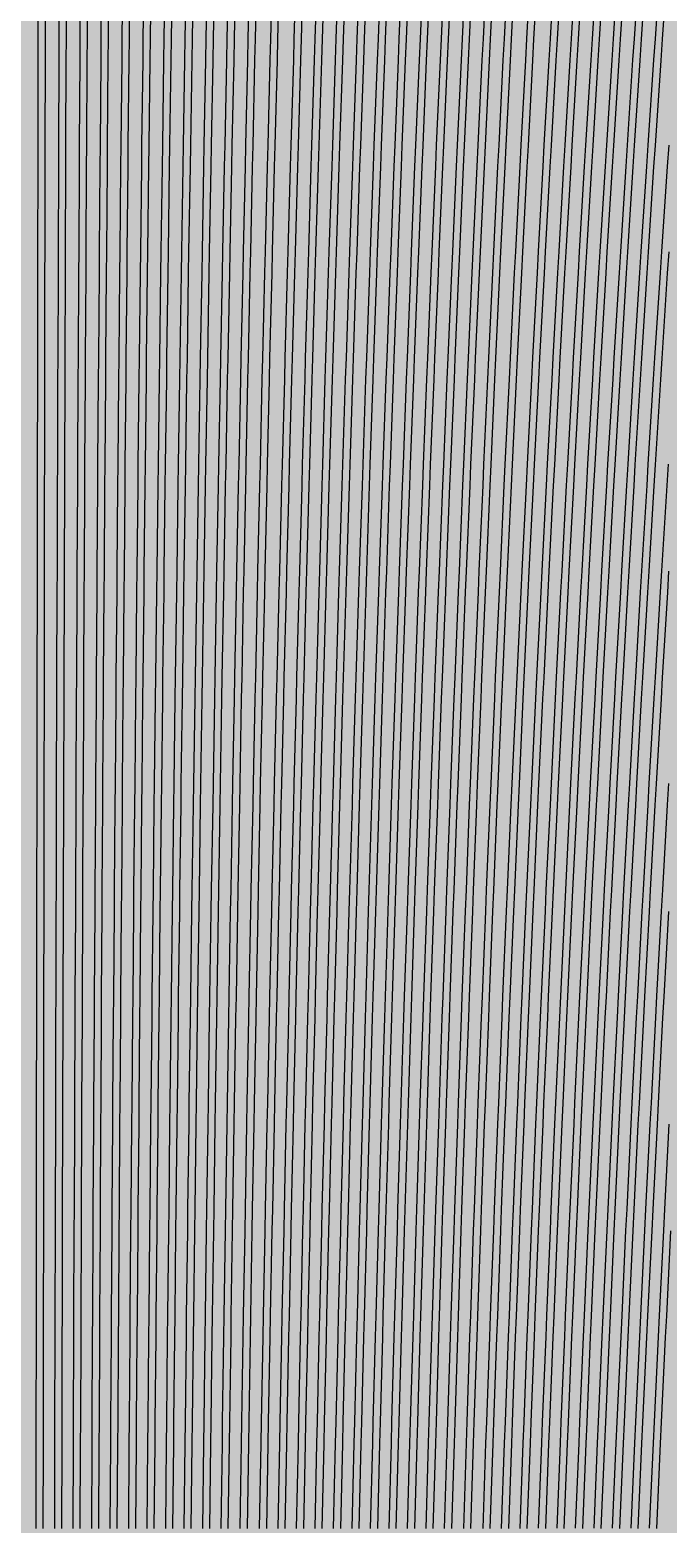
# Model space of a CAD drawing. Header units: metres. Extents: x -7240 to 10960, y -29667 to 1823.
# Drawn here: x 1860.4 to 2047.7, y -16984.4 to -16545.6 of the extents above; entities that cross this region are included whole.
import ezdxf

# ---------------------------------------------------------------- set-up
doc = ezdxf.new("R2010")
doc.units = ezdxf.units.M
doc.layers.add('Metal1', color=4, linetype='CONTINUOUS')
doc.layers.add('Polyimide', color=7, linetype='CONTINUOUS')

msp = doc.modelspace()

# ---------------------------------------------------------------- hatches: boundary and pattern name
at = {"layer": 'Polyimide'}
msp.add_hatch(color=7, dxfattribs=at).paths.add_polyline_path([(4088.45, -11806.89), (4098.72, -11851.21), (4115.58, -11893.47), (4138.63, -11932.7), (4167.35, -11967.99), (4201.08, -11998.53), (4239.03, -12023.62), (4280.35, -12042.68), (4349.18, -12073.73), (4413.2, -12113.76), (4471.26, -12162.04), (4522.3, -12217.69), (4565.39, -12279.7), (4599.74, -12346.94), (4624.73, -12418.19), (4639.91, -12492.16), (4645, -12567.5), (4639.91, -12642.84), (4624.73, -12716.8), (4599.74, -12788.06), (4565.39, -12855.3), (4522.3, -12917.31), (4471.26, -12972.96), (4413.2, -13021.24), (4349.18, -13061.27), (4280.35, -13092.32), (4239.03, -13111.38), (4201.08, -13136.47), (4167.35, -13167.01), (4138.63, -13202.3), (4115.58, -13241.52), (4098.72, -13283.78), (4088.45, -13328.11), (4085, -13373.48), (4085, -13567.5), (4099.45, -13861.55), (4142.64, -14152.77), (4214.18, -14438.35), (4313.36, -14715.55), (4439.24, -14981.69), (4590.59, -15234.21), (4765.97, -15470.68), (4963.68, -15688.82), (5181.82, -15886.53), (5418.29, -16061.91), (5670.81, -16213.26), (5936.95, -16339.14), (6214.15, -16438.32), (6499.73, -16509.85), (6790.95, -16553.05), (7085, -16567.5), (9960.38, -16567.5), (10038.79, -16571.35), (10116.45, -16582.87), (10192.6, -16601.95), (10266.52, -16628.4), (10337.49, -16661.96), (10404.83, -16702.32), (10467.89, -16749.09), (10526.06, -16801.81), (10578.78, -16859.98), (10625.55, -16923.04), (10665.91, -16990.38), (10699.48, -17061.35), (10725.93, -17135.27), (10745, -17211.43), (10756.52, -17289.08), (10760.38, -17367.5), (10760.38, -21957.3), (10721.61, -22012.91), (10685.97, -22070.59), (10653.58, -22130.14), (10624.53, -22191.39), (10598.92, -22254.16), (10576.82, -22318.25), (10558.3, -22383.46), (10543.41, -22449.6), (10532.21, -22516.46), (10524.72, -22583.84), (10520.97, -22651.53), (10520.97, -22719.32), (10524.72, -22787.01), (10532.21, -22854.38), (10543.41, -22921.24), (10558.3, -22987.38), (10576.82, -23052.6), (10598.92, -23116.68), (10624.53, -23179.45), (10653.58, -23240.71), (10685.97, -23300.26), (10721.61, -23357.93), (10760.38, -23413.54), (10760.38, -28667.5), (10756.52, -28745.91), (10745, -28823.57), (10725.93, -28899.73), (10699.48, -28973.65), (10665.91, -29044.62), (10625.55, -29111.96), (10578.78, -29175.01), (10526.06, -29233.19), (10467.89, -29285.91), (10404.83, -29332.68), (10337.49, -29373.04), (10266.52, -29406.6), (10192.6, -29433.05), (10116.45, -29452.13), (10038.79, -29463.65), (9960.38, -29467.5), (-6239.63, -29467.5), (-6318.04, -29463.65), (-6395.7, -29452.13), (-6471.85, -29433.05), (-6545.77, -29406.6), (-6616.74, -29373.04), (-6684.08, -29332.68), (-6747.14, -29285.91), (-6805.31, -29233.19), (-6858.03, -29175.01), (-6904.8, -29111.96), (-6945.16, -29044.62), (-6978.73, -28973.65), (-7005.18, -28899.73), (-7024.25, -28823.57), (-7035.77, -28745.91), (-7039.63, -28667.5), (-7039.63, -23426.32), (-6999.36, -23370.07), (-6962.33, -23311.63), (-6928.66, -23251.2), (-6898.45, -23188.96), (-6871.81, -23125.12), (-6848.81, -23059.88), (-6829.53, -22993.44), (-6814.04, -22926.02), (-6802.37, -22857.83), (-6794.57, -22789.09), (-6790.67, -22720.02), (-6790.67, -22650.84), (-6794.57, -22581.77), (-6802.37, -22513.03), (-6814.04, -22444.84), (-6829.53, -22377.42), (-6848.81, -22310.98), (-6871.81, -22245.74), (-6898.45, -22181.89), (-6928.66, -22119.66), (-6962.33, -22059.22), (-6999.36, -22000.79), (-7039.63, -21944.54), (-7039.63, -17367.5), (-7035.77, -17289.08), (-7024.25, -17211.43), (-7005.18, -17135.27), (-6978.73, -17061.35), (-6945.16, -16990.38), (-6904.8, -16923.04), (-6858.03, -16859.98), (-6805.31, -16801.81), (-6747.14, -16749.09), (-6684.08, -16702.32), (-6616.74, -16661.96), (-6545.77, -16628.4), (-6471.85, -16601.95), (-6395.7, -16582.87), (-6318.04, -16571.35), (-6239.63, -16567.5), (-3334, -16567.5), (-3039.95, -16553.05), (-2748.73, -16509.85), (-2463.15, -16438.32), (-2185.95, -16339.14), (-1919.81, -16213.26), (-1667.29, -16061.91), (-1430.82, -15886.53), (-1212.68, -15688.82), (-1014.97, -15470.68), (-839.59, -15234.21), (-688.24, -14981.69), (-562.36, -14715.55), (-463.18, -14438.35), (-391.64, -14152.77), (-348.45, -13861.55), (-334, -13567.5), (-334, -13373.48), (-337.45, -13328.11), (-347.72, -13283.78), (-364.58, -13241.52), (-387.63, -13202.3), (-416.35, -13167.01), (-450.08, -13136.47), (-488.03, -13111.38), (-529.35, -13092.32), (-529.35, -13092.32), (-598.18, -13061.27), (-662.2, -13021.24), (-720.26, -12972.96), (-771.3, -12917.31), (-814.39, -12855.3), (-848.74, -12788.06), (-873.73, -12716.8), (-888.91, -12642.84), (-894, -12567.5), (-888.91, -12492.16), (-873.73, -12418.19), (-848.74, -12346.94), (-814.39, -12279.7), (-771.3, -12217.69), (-720.26, -12162.04), (-662.2, -12113.76), (-598.18, -12073.73), (-529.35, -12042.68), (-488.03, -12023.62), (-450.08, -11998.53), (-416.35, -11967.99), (-387.63, -11932.7), (-364.58, -11893.47), (-347.72, -11851.21), (-337.45, -11806.89), (-334, -11761.52), (-334, -11074.31), (-337.45, -11028.94), (-347.72, -10984.62), (-364.58, -10942.36), (-387.63, -10903.13), (-416.35, -10867.84), (-450.08, -10837.3), (-488.03, -10812.21), (-529.35, -10793.16), (-529.35, -10793.16), (-598.18, -10762.1), (-662.2, -10722.07), (-720.26, -10673.8), (-771.3, -10618.15), (-814.39, -10556.13), (-848.74, -10488.89), (-873.73, -10417.64), (-888.91, -10343.67), (-894, -10268.33), (-888.91, -10192.99), (-873.73, -10119.03), (-848.74, -10047.77), (-814.39, -9980.53), (-771.3, -9918.52), (-720.26, -9862.87), (-662.2, -9814.59), (-598.18, -9774.56), (-529.35, -9743.51), (-488.03, -9724.45), (-450.08, -9699.36), (-416.35, -9668.82), (-387.63, -9633.53), (-364.58, -9594.31), (-347.72, -9552.05), (-337.45, -9507.72), (-334, -9462.35), (-334, -8775.14), (-337.45, -8729.78), (-347.72, -8685.45), (-364.58, -8643.19), (-387.63, -8603.96), (-416.35, -8568.68), (-450.08, -8538.14), (-488.03, -8513.05), (-529.35, -8493.99), (-529.35, -8493.99), (-598.18, -8462.94), (-662.2, -8422.91), (-720.26, -8374.63), (-771.3, -8318.98), (-814.39, -8256.97), (-848.74, -8189.73), (-873.73, -8118.47), (-888.91, -8044.5), (-894, -7969.17), (-888.91, -7893.83), (-873.73, -7819.86), (-848.74, -7748.61), (-814.39, -7681.36), (-771.3, -7619.35), (-720.26, -7563.7), (-662.2, -7515.42), (-598.18, -7475.4), (-529.35, -7444.34), (-529.35, -7444.34), (-488.03, -7425.28), (-450.08, -7400.2), (-416.35, -7369.66), (-387.63, -7334.37), (-364.58, -7295.14), (-347.72, -7252.88), (-337.45, -7208.56), (-334, -7163.19), (-334, -6475.98), (-337.45, -6430.61), (-347.72, -6386.29), (-364.58, -6344.02), (-387.63, -6304.8), (-416.35, -6269.51), (-450.08, -6238.97), (-488.03, -6213.88), (-529.35, -6194.82), (-529.35, -6194.82), (-598.18, -6163.77), (-662.2, -6123.74), (-720.26, -6075.46), (-771.3, -6019.81), (-814.39, -5957.8), (-848.74, -5890.56), (-873.73, -5819.31), (-888.91, -5745.34), (-894, -5670), (-888.91, -5594.66), (-873.73, -5520.69), (-848.74, -5449.44), (-814.39, -5382.2), (-771.3, -5320.19), (-720.26, -5264.54), (-662.2, -5216.26), (-598.18, -5176.23), (-529.35, -5145.18), (-529.35, -5145.18), (-488.03, -5126.12), (-450.08, -5101.03), (-416.35, -5070.49), (-387.63, -5035.2), (-364.58, -4995.98), (-347.72, -4953.71), (-337.45, -4909.39), (-334, -4864.02), (-334, 380), (-334, 1522.5), (-289, 1522.5), (-288.78, 1515.63), (-288.1, 1508.79), (-286.98, 1502.02), (-285.42, 1495.32), (-283.43, 1488.75), (-281.01, 1482.32), (-278.17, 1476.06), (-274.93, 1470), (-271.3, 1464.17), (-267.3, 1458.58), (-262.94, 1453.27), (-258.25, 1448.25), (-253.23, 1443.56), (-247.92, 1439.2), (-242.33, 1435.2), (-236.5, 1431.57), (-230.44, 1428.33), (-224.18, 1425.49), (-217.75, 1423.07), (-211.18, 1421.08), (-204.48, 1419.52), (-197.71, 1418.4), (-190.87, 1417.72), (-184, 1417.5), (-177.13, 1417.72), (-170.29, 1418.4), (-163.52, 1419.52), (-156.82, 1421.08), (-150.25, 1423.07), (-143.82, 1425.49), (-137.56, 1428.33), (-131.5, 1431.57), (-125.67, 1435.2), (-120.08, 1439.2), (-114.77, 1443.56), (-109.75, 1448.25), (-105.06, 1453.27), (-100.7, 1458.58), (-96.7, 1464.17), (-93.07, 1470), (-89.83, 1476.06), (-86.99, 1482.32), (-84.57, 1488.75), (-82.58, 1495.32), (-81.02, 1502.02), (-79.9, 1508.79), (-79.22, 1515.63), (-79, 1522.5), (1786, 1522.5), (3835, 1522.5), (3835.21, 1529.04), (3835.86, 1535.55), (3836.92, 1542.01), (3838.41, 1548.38), (3840.31, 1554.64), (3842.61, 1560.77), (3845.31, 1566.73), (3848.4, 1572.5), (3851.85, 1578.06), (3855.66, 1583.38), (3859.82, 1588.43), (3864.29, 1593.21), (3869.07, 1597.68), (3874.12, 1601.84), (3879.44, 1605.65), (3885, 1609.1), (3890.77, 1612.19), (3896.73, 1614.89), (3902.86, 1617.19), (3909.12, 1619.09), (3915.49, 1620.58), (3921.95, 1621.64), (3928.46, 1622.29), (3935, 1622.5), (3941.54, 1622.29), (3948.05, 1621.64), (3954.51, 1620.58), (3960.88, 1619.09), (3967.14, 1617.19), (3973.27, 1614.89), (3979.23, 1612.19), (3985, 1609.1), (3990.56, 1605.65), (3995.88, 1601.84), (4000.93, 1597.68), (4005.71, 1593.21), (4010.18, 1588.43), (4014.34, 1583.38), (4018.15, 1578.06), (4021.6, 1572.5), (4024.69, 1566.73), (4027.39, 1560.77), (4029.69, 1554.64), (4031.59, 1548.38), (4033.08, 1542.01), (4034.14, 1535.55), (4034.79, 1529.04), (4035, 1522.5), (4085, 1522.5), (4085, 380), (4085, 330), (4085, -4864.02), (4088.45, -4909.39), (4098.72, -4953.71), (4115.58, -4995.98), (4138.63, -5035.2), (4167.35, -5070.49), (4201.08, -5101.03), (4239.03, -5126.12), (4280.35, -5145.18), (4280.35, -5145.18), (4349.18, -5176.23), (4413.2, -5216.26), (4471.26, -5264.54), (4522.3, -5320.19), (4565.39, -5382.2), (4599.74, -5449.44), (4624.73, -5520.69), (4639.91, -5594.66), (4645, -5670), (4639.91, -5745.34), (4624.73, -5819.31), (4599.74, -5890.56), (4565.39, -5957.8), (4522.3, -6019.81), (4471.26, -6075.46), (4413.2, -6123.74), (4349.18, -6163.77), (4280.35, -6194.82), (4239.03, -6213.88), (4201.08, -6238.97), (4167.35, -6269.51), (4138.63, -6304.8), (4115.58, -6344.02), (4098.72, -6386.29), (4088.45, -6430.61), (4085, -6475.98), (4085, -11761.52), (4088.45, -11806.89)])

# ---------------------------------------------------------------- linework, layer by layer
at = {"layer": 'Metal1'}
for points in [[(1862.22, -16985.64), (1862.25, -16960.65), (1862.26, -16954.4), (1862.28, -16929.41), (1862.29, -16923.16), (1862.32, -16898.17), (1862.33, -16891.92), (1862.36, -16866.93), (1862.36, -16860.68), (1862.39, -16835.68), (1862.4, -16829.44), (1862.43, -16804.44), (1862.44, -16798.2), (1862.47, -16773.2), (1862.48, -16766.95), (1862.52, -16741.96), (1862.53, -16735.71), (1862.56, -16710.72), (1862.57, -16704.47), (1862.61, -16679.48), (1862.62, -16673.23), (1862.66, -16648.24), (1862.67, -16641.99), (1862.71, -16617), (1862.72, -16610.75), (1862.76, -16585.76), (1862.77, -16579.51), (1862.81, -16554.52), (1862.82, -16548.27), (1862.87, -16523.27)], [(1864.87, -16523.28), (1864.82, -16548.27), (1864.81, -16554.52), (1864.77, -16579.51), (1864.76, -16585.76), (1864.72, -16610.75), (1864.71, -16617), (1864.67, -16641.99), (1864.66, -16648.24), (1864.62, -16673.23), (1864.61, -16679.48), (1864.57, -16704.48), (1864.56, -16710.72), (1864.53, -16735.72), (1864.52, -16741.96), (1864.48, -16766.96), (1864.47, -16773.21), (1864.44, -16798.2), (1864.43, -16804.45), (1864.4, -16829.44), (1864.39, -16835.69), (1864.36, -16860.68), (1864.36, -16866.93), (1864.33, -16891.92), (1864.32, -16898.17), (1864.29, -16923.16), (1864.28, -16929.41), (1864.26, -16954.4), (1864.25, -16960.65), (1864.22, -16985.64)], [(1867.65, -16985.64), (1867.71, -16960.65), (1867.73, -16954.4), (1867.79, -16929.41), (1867.8, -16923.16), (1867.86, -16898.16), (1867.88, -16891.92), (1867.95, -16866.92), (1867.96, -16860.68), (1868.03, -16835.68), (1868.05, -16829.43), (1868.12, -16804.44), (1868.14, -16798.19), (1868.21, -16773.2), (1868.23, -16766.95), (1868.31, -16741.96), (1868.33, -16735.71), (1868.41, -16710.72), (1868.43, -16704.47), (1868.51, -16679.48), (1868.53, -16673.23), (1868.62, -16648.24), (1868.64, -16641.99), (1868.73, -16617), (1868.75, -16610.75), (1868.85, -16585.75), (1868.87, -16579.51), (1868.96, -16554.51), (1868.99, -16548.27), (1869.09, -16523.27)], [(1871.09, -16523.28), (1870.99, -16548.27), (1870.96, -16554.52), (1870.87, -16579.51), (1870.85, -16585.76), (1870.75, -16610.75), (1870.73, -16617), (1870.64, -16642), (1870.62, -16648.24), (1870.53, -16673.24), (1870.51, -16679.48), (1870.43, -16704.48), (1870.41, -16710.73), (1870.33, -16735.72), (1870.31, -16741.97), (1870.23, -16766.96), (1870.21, -16773.21), (1870.14, -16798.2), (1870.12, -16804.45), (1870.05, -16829.44), (1870.03, -16835.69), (1869.96, -16860.68), (1869.95, -16866.93), (1869.88, -16891.92), (1869.86, -16898.17), (1869.8, -16923.16), (1869.79, -16929.41), (1869.73, -16954.4), (1869.71, -16960.65), (1869.65, -16985.64)], [(1873.08, -16985.64), (1873.17, -16960.65), (1873.2, -16954.4), (1873.29, -16929.4), (1873.31, -16923.16), (1873.41, -16898.16), (1873.44, -16891.92), (1873.54, -16866.92), (1873.56, -16860.67), (1873.67, -16835.68), (1873.7, -16829.43), (1873.81, -16804.44), (1873.84, -16798.19), (1873.95, -16773.2), (1873.98, -16766.95), (1874.1, -16741.96), (1874.13, -16735.71), (1874.25, -16710.72), (1874.29, -16704.47), (1874.42, -16679.48), (1874.45, -16673.23), (1874.58, -16648.23), (1874.62, -16641.99), (1874.75, -16616.99), (1874.79, -16610.75), (1874.93, -16585.75), (1874.97, -16579.5), (1875.12, -16554.51), (1875.15, -16548.26), (1875.31, -16523.27)], [(1877.31, -16523.28), (1877.15, -16548.28), (1877.12, -16554.52), (1876.97, -16579.52), (1876.93, -16585.76), (1876.79, -16610.76), (1876.75, -16617), (1876.62, -16642), (1876.58, -16648.25), (1876.45, -16673.24), (1876.42, -16679.49), (1876.29, -16704.48), (1876.25, -16710.73), (1876.13, -16735.72), (1876.1, -16741.97), (1875.98, -16766.96), (1875.95, -16773.21), (1875.84, -16798.2), (1875.81, -16804.45), (1875.7, -16829.44), (1875.67, -16835.69), (1875.56, -16860.68), (1875.54, -16866.93), (1875.44, -16891.92), (1875.41, -16898.17), (1875.31, -16923.16), (1875.29, -16929.41), (1875.2, -16954.4), (1875.17, -16960.65), (1875.08, -16985.65)], [(1878.51, -16985.64), (1878.63, -16960.64), (1878.67, -16954.4), (1878.79, -16929.4), (1878.82, -16923.16), (1878.96, -16898.16), (1878.99, -16891.91), (1879.13, -16866.92), (1879.16, -16860.67), (1879.31, -16835.68), (1879.34, -16829.43), (1879.49, -16804.44), (1879.53, -16798.19), (1879.69, -16773.2), (1879.73, -16766.95), (1879.89, -16741.96), (1879.93, -16735.71), (1880.1, -16710.72), (1880.14, -16704.47), (1880.32, -16679.47), (1880.36, -16673.23), (1880.54, -16648.23), (1880.59, -16641.98), (1880.78, -16616.99), (1880.83, -16610.74), (1881.02, -16585.75), (1881.07, -16579.5), (1881.27, -16554.51), (1881.32, -16548.26), (1881.53, -16523.27)], [(1883.53, -16523.28), (1883.32, -16548.28), (1883.27, -16554.53), (1883.07, -16579.52), (1883.02, -16585.77), (1882.83, -16610.76), (1882.78, -16617.01), (1882.59, -16642), (1882.54, -16648.25), (1882.36, -16673.24), (1882.32, -16679.49), (1882.14, -16704.48), (1882.1, -16710.73), (1881.93, -16735.72), (1881.89, -16741.97), (1881.73, -16766.96), (1881.69, -16773.21), (1881.53, -16798.2), (1881.49, -16804.45), (1881.34, -16829.44), (1881.31, -16835.69), (1881.16, -16860.68), (1881.13, -16866.93), (1880.99, -16891.92), (1880.96, -16898.17), (1880.82, -16923.17), (1880.79, -16929.41), (1880.67, -16954.41), (1880.63, -16960.65), (1880.51, -16985.65)], [(1883.94, -16985.64), (1884.1, -16960.64), (1884.14, -16954.39), (1884.3, -16929.4), (1884.34, -16923.15), (1884.5, -16898.16), (1884.55, -16891.91), (1884.72, -16866.92), (1884.76, -16860.67), (1884.95, -16835.68), (1884.99, -16829.43), (1885.18, -16804.44), (1885.23, -16798.19), (1885.43, -16773.2), (1885.48, -16766.95), (1885.68, -16741.95), (1885.73, -16735.71), (1885.95, -16710.71), (1886, -16704.47), (1886.22, -16679.47), (1886.28, -16673.22), (1886.51, -16648.23), (1886.56, -16641.98), (1886.8, -16616.99), (1886.86, -16610.74), (1887.11, -16585.75), (1887.17, -16579.5), (1887.42, -16554.51), (1887.49, -16548.26), (1887.75, -16523.27)], [(1889.75, -16523.29), (1889.49, -16548.28), (1889.42, -16554.53), (1889.17, -16579.52), (1889.11, -16585.77), (1888.86, -16610.76), (1888.8, -16617.01), (1888.56, -16642), (1888.51, -16648.25), (1888.28, -16673.24), (1888.22, -16679.49), (1888, -16704.48), (1887.95, -16710.73), (1887.73, -16735.72), (1887.68, -16741.97), (1887.48, -16766.96), (1887.43, -16773.21), (1887.23, -16798.2), (1887.18, -16804.45), (1886.99, -16829.45), (1886.95, -16835.69), (1886.76, -16860.69), (1886.72, -16866.93), (1886.55, -16891.93), (1886.5, -16898.17), (1886.34, -16923.17), (1886.3, -16929.41), (1886.14, -16954.41), (1886.1, -16960.66), (1885.94, -16985.65)], [(1889.37, -16985.63), (1889.56, -16960.64), (1889.61, -16954.39), (1889.8, -16929.4), (1889.85, -16923.15), (1890.05, -16898.16), (1890.1, -16891.91), (1890.31, -16866.92), (1890.36, -16860.67), (1890.58, -16835.68), (1890.64, -16829.43), (1890.87, -16804.44), (1890.93, -16798.19), (1891.17, -16773.19), (1891.23, -16766.95), (1891.47, -16741.95), (1891.54, -16735.7), (1891.79, -16710.71), (1891.86, -16704.46), (1892.12, -16679.47), (1892.19, -16673.22), (1892.47, -16648.23), (1892.54, -16641.98), (1892.82, -16616.99), (1892.9, -16610.74), (1893.19, -16585.75), (1893.27, -16579.5), (1893.58, -16554.51), (1893.65, -16548.26), (1893.97, -16523.26)], [(1895.97, -16523.29), (1895.65, -16548.28), (1895.57, -16554.53), (1895.27, -16579.52), (1895.19, -16585.77), (1894.9, -16610.76), (1894.82, -16617.01), (1894.54, -16642), (1894.47, -16648.25), (1894.19, -16673.24), (1894.12, -16679.49), (1893.86, -16704.48), (1893.79, -16710.73), (1893.54, -16735.72), (1893.47, -16741.97), (1893.23, -16766.97), (1893.16, -16773.21), (1892.93, -16798.21), (1892.87, -16804.45), (1892.64, -16829.45), (1892.58, -16835.69), (1892.36, -16860.69), (1892.31, -16866.94), (1892.1, -16891.93), (1892.05, -16898.18), (1891.85, -16923.17), (1891.8, -16929.42), (1891.61, -16954.41), (1891.56, -16960.66), (1891.37, -16985.65)], [(1894.8, -16985.63), (1895.02, -16960.64), (1895.07, -16954.39), (1895.3, -16929.4), (1895.36, -16923.15), (1895.59, -16898.16), (1895.66, -16891.91), (1895.9, -16866.92), (1895.96, -16860.67), (1896.22, -16835.68), (1896.29, -16829.43), (1896.56, -16804.43), (1896.62, -16798.19), (1896.9, -16773.19), (1896.97, -16766.94), (1897.26, -16741.95), (1897.34, -16735.7), (1897.64, -16710.71), (1897.72, -16704.46), (1898.03, -16679.47), (1898.11, -16673.22), (1898.43, -16648.23), (1898.51, -16641.98), (1898.85, -16616.99), (1898.93, -16610.74), (1899.28, -16585.74), (1899.37, -16579.5), (1899.73, -16554.5), (1899.82, -16548.25), (1900.19, -16523.26)], [(1902.19, -16523.29), (1901.82, -16548.28), (1901.73, -16554.53), (1901.37, -16579.52), (1901.28, -16585.77), (1900.93, -16610.76), (1900.85, -16617.01), (1900.51, -16642.01), (1900.43, -16648.25), (1900.11, -16673.25), (1900.03, -16679.49), (1899.72, -16704.49), (1899.64, -16710.73), (1899.34, -16735.73), (1899.26, -16741.97), (1898.97, -16766.97), (1898.9, -16773.22), (1898.62, -16798.21), (1898.56, -16804.46), (1898.29, -16829.45), (1898.22, -16835.7), (1897.96, -16860.69), (1897.9, -16866.94), (1897.66, -16891.93), (1897.59, -16898.18), (1897.36, -16923.17), (1897.3, -16929.42), (1897.07, -16954.41), (1897.02, -16960.66), (1896.8, -16985.65)], [(1900.23, -16985.63), (1900.48, -16960.64), (1900.54, -16954.39), (1900.8, -16929.4), (1900.87, -16923.15), (1901.14, -16898.16), (1901.21, -16891.91), (1901.49, -16866.92), (1901.57, -16860.67), (1901.86, -16835.67), (1901.94, -16829.43), (1902.24, -16804.43), (1902.32, -16798.18), (1902.64, -16773.19), (1902.72, -16766.94), (1903.06, -16741.95), (1903.14, -16735.7), (1903.48, -16710.71), (1903.57, -16704.46), (1903.93, -16679.47), (1904.02, -16673.22), (1904.39, -16648.23), (1904.49, -16641.98), (1904.87, -16616.98), (1904.97, -16610.74), (1905.37, -16585.74), (1905.47, -16579.49), (1905.88, -16554.5), (1905.99, -16548.25), (1906.41, -16523.26)], [(1908.41, -16523.29), (1907.98, -16548.29), (1907.88, -16554.53), (1907.47, -16579.53), (1907.37, -16585.77), (1906.97, -16610.77), (1906.87, -16617.01), (1906.49, -16642.01), (1906.39, -16648.26), (1906.02, -16673.25), (1905.93, -16679.5), (1905.57, -16704.49), (1905.48, -16710.74), (1905.14, -16735.73), (1905.05, -16741.98), (1904.72, -16766.97), (1904.64, -16773.22), (1904.32, -16798.21), (1904.24, -16804.46), (1903.94, -16829.45), (1903.86, -16835.7), (1903.57, -16860.69), (1903.49, -16866.94), (1903.21, -16891.93), (1903.14, -16898.18), (1902.87, -16923.17), (1902.8, -16929.42), (1902.54, -16954.41), (1902.48, -16960.66), (1902.23, -16985.65)], [(1905.66, -16985.63), (1905.94, -16960.64), (1906.01, -16954.39), (1906.31, -16929.4), (1906.38, -16923.15), (1906.69, -16898.16), (1906.77, -16891.91), (1907.08, -16866.91), (1907.17, -16860.67), (1907.5, -16835.67), (1907.58, -16829.42), (1907.93, -16804.43), (1908.02, -16798.18), (1908.38, -16773.19), (1908.47, -16766.94), (1908.85, -16741.95), (1908.94, -16735.7), (1909.33, -16710.71), (1909.43, -16704.46), (1909.83, -16679.46), (1909.94, -16673.22), (1910.36, -16648.22), (1910.46, -16641.97), (1910.9, -16616.98), (1911.01, -16610.73), (1911.45, -16585.74), (1911.57, -16579.49), (1912.03, -16554.5), (1912.15, -16548.25), (1912.63, -16523.26)], [(1914.63, -16523.3), (1914.15, -16548.29), (1914.03, -16554.54), (1913.57, -16579.53), (1913.45, -16585.78), (1913.01, -16610.77), (1912.9, -16617.02), (1912.46, -16642.01), (1912.36, -16648.26), (1911.94, -16673.25), (1911.83, -16679.5), (1911.43, -16704.49), (1911.33, -16710.74), (1910.94, -16735.73), (1910.85, -16741.98), (1910.47, -16766.97), (1910.38, -16773.22), (1910.02, -16798.21), (1909.93, -16804.46), (1909.58, -16829.45), (1909.5, -16835.7), (1909.17, -16860.69), (1909.08, -16866.94), (1908.76, -16891.93), (1908.69, -16898.18), (1908.38, -16923.17), (1908.31, -16929.42), (1908.01, -16954.41), (1907.94, -16960.66), (1907.66, -16985.65)], [(1911.09, -16985.63), (1911.4, -16960.64), (1911.48, -16954.39), (1911.81, -16929.4), (1911.89, -16923.15), (1912.23, -16898.15), (1912.32, -16891.91), (1912.68, -16866.91), (1912.77, -16860.66), (1913.14, -16835.67), (1913.23, -16829.42), (1913.62, -16804.43), (1913.72, -16798.18), (1914.12, -16773.19), (1914.22, -16766.94), (1914.64, -16741.95), (1914.74, -16735.7), (1915.18, -16710.7), (1915.29, -16704.46), (1915.74, -16679.46), (1915.85, -16673.21), (1916.32, -16648.22), (1916.44, -16641.97), (1916.92, -16616.98), (1917.04, -16610.73), (1917.54, -16585.74), (1917.67, -16579.49), (1918.19, -16554.5), (1918.32, -16548.25), (1918.85, -16523.26)], [(1920.85, -16523.3), (1920.32, -16548.29), (1920.19, -16554.54), (1919.67, -16579.53), (1919.54, -16585.78), (1919.04, -16610.77), (1918.92, -16617.02), (1918.44, -16642.01), (1918.32, -16648.26), (1917.85, -16673.25), (1917.74, -16679.5), (1917.29, -16704.49), (1917.18, -16710.74), (1916.74, -16735.73), (1916.64, -16741.98), (1916.22, -16766.97), (1916.12, -16773.22), (1915.72, -16798.21), (1915.62, -16804.46), (1915.23, -16829.45), (1915.14, -16835.7), (1914.77, -16860.69), (1914.68, -16866.94), (1914.32, -16891.93), (1914.23, -16898.18), (1913.89, -16923.17), (1913.81, -16929.42), (1913.48, -16954.41), (1913.4, -16960.66), (1913.09, -16985.65)], [(1916.52, -16985.63), (1916.87, -16960.64), (1916.95, -16954.39), (1917.31, -16929.39), (1917.4, -16923.15), (1917.78, -16898.15), (1917.87, -16891.9), (1918.27, -16866.91), (1918.37, -16860.66), (1918.77, -16835.67), (1918.88, -16829.42), (1919.3, -16804.43), (1919.41, -16798.18), (1919.86, -16773.19), (1919.97, -16766.94), (1920.43, -16741.94), (1920.55, -16735.7), (1921.02, -16710.7), (1921.14, -16704.45), (1921.64, -16679.46), (1921.77, -16673.21), (1922.28, -16648.22), (1922.41, -16641.97), (1922.94, -16616.98), (1923.08, -16610.73), (1923.63, -16585.74), (1923.77, -16579.49), (1924.34, -16554.49), (1924.48, -16548.25), (1925.07, -16523.25)], [(1927.07, -16523.3), (1926.48, -16548.29), (1926.34, -16554.54), (1925.77, -16579.53), (1925.63, -16585.78), (1925.08, -16610.77), (1924.94, -16617.02), (1924.41, -16642.01), (1924.28, -16648.26), (1923.77, -16673.25), (1923.64, -16679.5), (1923.14, -16704.49), (1923.02, -16710.74), (1922.55, -16735.73), (1922.43, -16741.98), (1921.97, -16766.97), (1921.86, -16773.22), (1921.41, -16798.21), (1921.3, -16804.46), (1920.88, -16829.45), (1920.77, -16835.7), (1920.37, -16860.69), (1920.27, -16866.94), (1919.87, -16891.93), (1919.78, -16898.18), (1919.4, -16923.18), (1919.31, -16929.42), (1918.95, -16954.42), (1918.87, -16960.66), (1918.52, -16985.66)], [(1922.12, -16985.63), (1922.5, -16960.63), (1922.6, -16954.39), (1923, -16929.39), (1923.11, -16923.14), (1923.53, -16898.15), (1923.64, -16891.9), (1924.08, -16866.91), (1924.19, -16860.66), (1924.65, -16835.67), (1924.77, -16829.42), (1925.25, -16804.43), (1925.37, -16798.18), (1925.87, -16773.18), (1926, -16766.94), (1926.52, -16741.94), (1926.65, -16735.69), (1927.19, -16710.7), (1927.32, -16704.45), (1927.88, -16679.46), (1928.02, -16673.21), (1928.6, -16648.22), (1928.75, -16641.97), (1929.35, -16616.98), (1929.5, -16610.73), (1930.12, -16585.73), (1930.28, -16579.48), (1930.92, -16554.49), (1931.09, -16548.24), (1931.75, -16523.25)], [(1933.75, -16523.3), (1933.09, -16548.3), (1932.92, -16554.54), (1932.28, -16579.54), (1932.12, -16585.78), (1931.5, -16610.78), (1931.35, -16617.02), (1930.75, -16642.02), (1930.6, -16648.26), (1930.02, -16673.26), (1929.88, -16679.5), (1929.32, -16704.5), (1929.19, -16710.74), (1928.65, -16735.74), (1928.52, -16741.98), (1928, -16766.98), (1927.87, -16773.22), (1927.37, -16798.22), (1927.25, -16804.46), (1926.77, -16829.46), (1926.65, -16835.7), (1926.19, -16860.7), (1926.08, -16866.94), (1925.64, -16891.94), (1925.53, -16898.18), (1925.11, -16923.18), (1925, -16929.42), (1924.6, -16954.42), (1924.5, -16960.67), (1924.12, -16985.66)], [(1927.81, -16985.62), (1928.25, -16960.63), (1928.36, -16954.38), (1928.82, -16929.39), (1928.94, -16923.14), (1929.42, -16898.15), (1929.54, -16891.9), (1930.04, -16866.91), (1930.17, -16860.66), (1930.69, -16835.66), (1930.82, -16829.42), (1931.37, -16804.42), (1931.5, -16798.17), (1932.07, -16773.18), (1932.21, -16766.93), (1932.8, -16741.94), (1932.95, -16735.69), (1933.56, -16710.7), (1933.72, -16704.45), (1934.35, -16679.46), (1934.51, -16673.21), (1935.17, -16648.21), (1935.33, -16641.97), (1936.01, -16616.97), (1936.19, -16610.72), (1936.89, -16585.73), (1937.07, -16579.48), (1937.8, -16554.49), (1937.98, -16548.24), (1938.73, -16523.25)], [(1940.73, -16523.31), (1939.98, -16548.3), (1939.8, -16554.55), (1939.07, -16579.54), (1938.89, -16585.79), (1938.19, -16610.78), (1938.01, -16617.03), (1937.33, -16642.02), (1937.17, -16648.27), (1936.51, -16673.26), (1936.35, -16679.51), (1935.72, -16704.5), (1935.56, -16710.75), (1934.95, -16735.74), (1934.8, -16741.99), (1934.21, -16766.98), (1934.07, -16773.23), (1933.5, -16798.22), (1933.37, -16804.47), (1932.82, -16829.46), (1932.69, -16835.71), (1932.17, -16860.7), (1932.04, -16866.95), (1931.54, -16891.94), (1931.42, -16898.19), (1930.94, -16923.18), (1930.82, -16929.43), (1930.36, -16954.42), (1930.25, -16960.67), (1929.81, -16985.66)], [(1933.24, -16985.62), (1933.71, -16960.63), (1933.83, -16954.38), (1934.32, -16929.39), (1934.45, -16923.14), (1934.96, -16898.15), (1935.09, -16891.9), (1935.63, -16866.91), (1935.77, -16860.66), (1936.33, -16835.66), (1936.47, -16829.41), (1937.05, -16804.42), (1937.2, -16798.17), (1937.81, -16773.18), (1937.96, -16766.93), (1938.59, -16741.94), (1938.75, -16735.69), (1939.41, -16710.7), (1939.57, -16704.45), (1940.25, -16679.45), (1940.43, -16673.21), (1941.13, -16648.21), (1941.31, -16641.96), (1942.04, -16616.97), (1942.22, -16610.72), (1942.98, -16585.73), (1943.17, -16579.48), (1943.95, -16554.49), (1944.15, -16548.24), (1944.95, -16523.24)], [(1946.95, -16523.31), (1946.15, -16548.3), (1945.95, -16554.55), (1945.17, -16579.54), (1944.98, -16585.79), (1944.22, -16610.78), (1944.04, -16617.03), (1943.31, -16642.02), (1943.13, -16648.27), (1942.43, -16673.26), (1942.25, -16679.51), (1941.57, -16704.5), (1941.41, -16710.75), (1940.75, -16735.74), (1940.59, -16741.99), (1939.96, -16766.98), (1939.81, -16773.23), (1939.2, -16798.22), (1939.05, -16804.47), (1938.47, -16829.46), (1938.33, -16835.71), (1937.77, -16860.7), (1937.63, -16866.95), (1937.09, -16891.94), (1936.96, -16898.19), (1936.45, -16923.18), (1936.32, -16929.43), (1935.83, -16954.42), (1935.71, -16960.67), (1935.24, -16985.66)], [(1938.67, -16985.62), (1939.17, -16960.63), (1939.3, -16954.38), (1939.83, -16929.39), (1939.96, -16923.14), (1940.51, -16898.15), (1940.65, -16891.9), (1941.22, -16866.9), (1941.37, -16860.65), (1941.97, -16835.66), (1942.12, -16829.41), (1942.74, -16804.42), (1942.9, -16798.17), (1943.55, -16773.18), (1943.71, -16766.93), (1944.38, -16741.94), (1944.56, -16735.69), (1945.25, -16710.69), (1945.43, -16704.45), (1946.16, -16679.45), (1946.34, -16673.2), (1947.09, -16648.21), (1947.28, -16641.96), (1948.06, -16616.97), (1948.26, -16610.72), (1949.06, -16585.73), (1949.27, -16579.48), (1950.1, -16554.48), (1950.31, -16548.24), (1951.18, -16523.24)], [(1953.17, -16523.31), (1952.31, -16548.3), (1952.1, -16554.55), (1951.27, -16579.54), (1951.06, -16585.79), (1950.26, -16610.78), (1950.06, -16617.03), (1949.28, -16642.02), (1949.09, -16648.27), (1948.34, -16673.26), (1948.16, -16679.51), (1947.43, -16704.5), (1947.25, -16710.75), (1946.55, -16735.74), (1946.38, -16741.99), (1945.71, -16766.98), (1945.55, -16773.23), (1944.9, -16798.22), (1944.74, -16804.47), (1944.12, -16829.46), (1943.97, -16835.71), (1943.37, -16860.7), (1943.22, -16866.95), (1942.65, -16891.94), (1942.51, -16898.19), (1941.96, -16923.18), (1941.83, -16929.43), (1941.3, -16954.42), (1941.17, -16960.67), (1940.67, -16985.66)], [(1944.1, -16985.62), (1944.64, -16960.63), (1944.77, -16954.38), (1945.33, -16929.39), (1945.47, -16923.14), (1946.06, -16898.14), (1946.2, -16891.9), (1946.81, -16866.9), (1946.97, -16860.65), (1947.6, -16835.66), (1947.77, -16829.41), (1948.43, -16804.42), (1948.6, -16798.17), (1949.28, -16773.18), (1949.46, -16766.93), (1950.17, -16741.93), (1950.36, -16735.69), (1951.1, -16710.69), (1951.29, -16704.44), (1952.06, -16679.45), (1952.26, -16673.2), (1953.05, -16648.21), (1953.26, -16641.96), (1954.08, -16616.97), (1954.3, -16610.72), (1955.15, -16585.72), (1955.37, -16579.48), (1956.26, -16554.48), (1956.48, -16548.23), (1957.4, -16523.24)], [(1959.39, -16523.31), (1958.48, -16548.31), (1958.25, -16554.55), (1957.37, -16579.55), (1957.15, -16585.79), (1956.29, -16610.79), (1956.08, -16617.03), (1955.26, -16642.02), (1955.05, -16648.27), (1954.25, -16673.26), (1954.06, -16679.51), (1953.29, -16704.5), (1953.1, -16710.75), (1952.36, -16735.74), (1952.17, -16741.99), (1951.46, -16766.98), (1951.28, -16773.23), (1950.6, -16798.22), (1950.43, -16804.47), (1949.77, -16829.46), (1949.6, -16835.71), (1948.97, -16860.7), (1948.81, -16866.95), (1948.2, -16891.94), (1948.05, -16898.19), (1947.47, -16923.18), (1947.33, -16929.43), (1946.77, -16954.42), (1946.64, -16960.67), (1946.1, -16985.66)], [(1949.53, -16985.62), (1950.1, -16960.63), (1950.24, -16954.38), (1950.83, -16929.38), (1950.98, -16923.14), (1951.6, -16898.14), (1951.76, -16891.89), (1952.4, -16866.9), (1952.57, -16860.65), (1953.24, -16835.66), (1953.41, -16829.41), (1954.11, -16804.42), (1954.29, -16798.17), (1955.02, -16773.17), (1955.21, -16766.93), (1955.97, -16741.93), (1956.16, -16735.68), (1956.95, -16710.69), (1957.15, -16704.44), (1957.96, -16679.45), (1958.17, -16673.2), (1959.02, -16648.21), (1959.23, -16641.96), (1960.11, -16616.96), (1960.33, -16610.72), (1961.24, -16585.72), (1961.47, -16579.47), (1962.41, -16554.48), (1962.65, -16548.23), (1963.62, -16523.24)], [(1965.62, -16523.32), (1964.65, -16548.31), (1964.41, -16554.56), (1963.47, -16579.55), (1963.24, -16585.8), (1962.33, -16610.79), (1962.11, -16617.04), (1961.23, -16642.03), (1961.02, -16648.27), (1960.17, -16673.27), (1959.96, -16679.51), (1959.15, -16704.51), (1958.94, -16710.75), (1958.16, -16735.75), (1957.96, -16741.99), (1957.21, -16766.99), (1957.02, -16773.23), (1956.29, -16798.23), (1956.11, -16804.47), (1955.41, -16829.47), (1955.24, -16835.71), (1954.57, -16860.71), (1954.4, -16866.95), (1953.76, -16891.94), (1953.6, -16898.19), (1952.98, -16923.18), (1952.83, -16929.43), (1952.24, -16954.42), (1952.1, -16960.67), (1951.53, -16985.66)], [(1954.96, -16985.62), (1955.56, -16960.63), (1955.71, -16954.38), (1956.34, -16929.38), (1956.5, -16923.13), (1957.15, -16898.14), (1957.31, -16891.89), (1958, -16866.9), (1958.17, -16860.65), (1958.88, -16835.66), (1959.06, -16829.41), (1959.8, -16804.42), (1959.99, -16798.17), (1960.76, -16773.17), (1960.96, -16766.92), (1961.76, -16741.93), (1961.96, -16735.68), (1962.79, -16710.69), (1963, -16704.44), (1963.87, -16679.45), (1964.09, -16673.2), (1964.98, -16648.2), (1965.21, -16641.96), (1966.13, -16616.96), (1966.37, -16610.71), (1967.33, -16585.72), (1967.57, -16579.47), (1968.56, -16554.48), (1968.81, -16548.23), (1969.84, -16523.24)], [(1971.84, -16523.32), (1970.81, -16548.31), (1970.56, -16554.56), (1969.57, -16579.55), (1969.32, -16585.8), (1968.37, -16610.79), (1968.13, -16617.04), (1967.21, -16642.03), (1966.98, -16648.28), (1966.08, -16673.27), (1965.86, -16679.52), (1965, -16704.51), (1964.79, -16710.76), (1963.96, -16735.75), (1963.76, -16742), (1962.96, -16766.99), (1962.76, -16773.24), (1961.99, -16798.23), (1961.8, -16804.48), (1961.06, -16829.47), (1960.88, -16835.71), (1960.17, -16860.71), (1959.99, -16866.95), (1959.31, -16891.95), (1959.15, -16898.19), (1958.49, -16923.19), (1958.34, -16929.43), (1957.71, -16954.43), (1957.56, -16960.67), (1956.96, -16985.67)], [(1960.39, -16985.62), (1961.02, -16960.62), (1961.18, -16954.38), (1961.84, -16929.38), (1962.01, -16923.13), (1962.69, -16898.14), (1962.87, -16891.89), (1963.59, -16866.9), (1963.77, -16860.65), (1964.52, -16835.66), (1964.71, -16829.41), (1965.49, -16804.41), (1965.69, -16798.16), (1966.5, -16773.17), (1966.71, -16766.92), (1967.55, -16741.93), (1967.76, -16735.68), (1968.64, -16710.69), (1968.86, -16704.44), (1969.77, -16679.45), (1970, -16673.2), (1970.94, -16648.2), (1971.18, -16641.95), (1972.16, -16616.96), (1972.4, -16610.71), (1973.41, -16585.72), (1973.67, -16579.47), (1974.71, -16554.48), (1974.98, -16548.23), (1976.06, -16523.23)], [(1978.06, -16523.32), (1976.98, -16548.31), (1976.71, -16554.56), (1975.67, -16579.55), (1975.41, -16585.8), (1974.4, -16610.79), (1974.15, -16617.04), (1973.18, -16642.03), (1972.94, -16648.28), (1972, -16673.27), (1971.77, -16679.52), (1970.86, -16704.51), (1970.64, -16710.76), (1969.76, -16735.75), (1969.55, -16742), (1968.7, -16766.99), (1968.5, -16773.24), (1967.69, -16798.23), (1967.49, -16804.48), (1966.71, -16829.47), (1966.52, -16835.72), (1965.77, -16860.71), (1965.59, -16866.96), (1964.87, -16891.95), (1964.69, -16898.2), (1964.01, -16923.19), (1963.84, -16929.44), (1963.18, -16954.43), (1963.02, -16960.68), (1962.39, -16985.67)], [(1965.82, -16985.62), (1966.48, -16960.62), (1966.65, -16954.37), (1967.34, -16929.38), (1967.52, -16923.13), (1968.24, -16898.14), (1968.42, -16891.89), (1969.18, -16866.9), (1969.37, -16860.65), (1970.16, -16835.65), (1970.36, -16829.41), (1971.18, -16804.41), (1971.38, -16798.16), (1972.24, -16773.17), (1972.45, -16766.92), (1973.34, -16741.93), (1973.56, -16735.68), (1974.48, -16710.69), (1974.72, -16704.44), (1975.67, -16679.44), (1975.92, -16673.19), (1976.9, -16648.2), (1977.16, -16641.95), (1978.18, -16616.96), (1978.44, -16610.71), (1979.5, -16585.72), (1979.77, -16579.47), (1980.87, -16554.47), (1981.15, -16548.22), (1982.28, -16523.23)], [(1984.28, -16523.32), (1983.14, -16548.31), (1982.86, -16554.56), (1981.77, -16579.55), (1981.5, -16585.8), (1980.44, -16610.79), (1980.18, -16617.04), (1979.15, -16642.03), (1978.9, -16648.28), (1977.91, -16673.27), (1977.67, -16679.52), (1976.72, -16704.51), (1976.48, -16710.76), (1975.56, -16735.75), (1975.34, -16742), (1974.45, -16766.99), (1974.24, -16773.24), (1973.38, -16798.23), (1973.17, -16804.48), (1972.36, -16829.47), (1972.16, -16835.72), (1971.37, -16860.71), (1971.18, -16866.96), (1970.42, -16891.95), (1970.24, -16898.2), (1969.52, -16923.19), (1969.34, -16929.44), (1968.65, -16954.43), (1968.48, -16960.68), (1967.82, -16985.67)], [(1971.25, -16985.61), (1971.94, -16960.62), (1972.12, -16954.37), (1972.84, -16929.38), (1973.03, -16923.13), (1973.79, -16898.14), (1973.98, -16891.89), (1974.77, -16866.9), (1974.97, -16860.65), (1975.79, -16835.65), (1976, -16829.4), (1976.86, -16804.41), (1977.08, -16798.16), (1977.97, -16773.17), (1978.2, -16766.92), (1979.13, -16741.93), (1979.37, -16735.68), (1980.33, -16710.68), (1980.58, -16704.43), (1981.58, -16679.44), (1981.83, -16673.19), (1982.87, -16648.2), (1983.13, -16641.95), (1984.2, -16616.96), (1984.48, -16610.71), (1985.59, -16585.71), (1985.87, -16579.46), (1987.02, -16554.47), (1987.31, -16548.22), (1988.5, -16523.23)], [(1990.5, -16523.33), (1989.31, -16548.32), (1989.02, -16554.56), (1987.87, -16579.56), (1987.59, -16585.8), (1986.47, -16610.8), (1986.2, -16617.04), (1985.13, -16642.03), (1984.86, -16648.28), (1983.83, -16673.27), (1983.57, -16679.52), (1982.57, -16704.51), (1982.33, -16710.76), (1981.37, -16735.75), (1981.13, -16742), (1980.2, -16766.99), (1979.97, -16773.24), (1979.08, -16798.23), (1978.86, -16804.48), (1978, -16829.47), (1977.79, -16835.72), (1976.97, -16860.71), (1976.77, -16866.96), (1975.98, -16891.95), (1975.78, -16898.2), (1975.03, -16923.19), (1974.84, -16929.44), (1974.12, -16954.43), (1973.94, -16960.68), (1973.25, -16985.67)], [(1976.68, -16985.61), (1977.41, -16960.62), (1977.59, -16954.37), (1978.35, -16929.38), (1978.54, -16923.13), (1979.33, -16898.14), (1979.53, -16891.89), (1980.36, -16866.89), (1980.57, -16860.64), (1981.43, -16835.65), (1981.65, -16829.4), (1982.55, -16804.41), (1982.78, -16798.16), (1983.71, -16773.17), (1983.95, -16766.92), (1984.92, -16741.92), (1985.17, -16735.67), (1986.18, -16710.68), (1986.43, -16704.43), (1987.48, -16679.44), (1987.74, -16673.19), (1988.83, -16648.2), (1989.1, -16641.95), (1990.23, -16616.95), (1990.51, -16610.71), (1991.67, -16585.71), (1991.97, -16579.46), (1993.17, -16554.47), (1993.48, -16548.22), (1994.72, -16523.23)], [(1996.72, -16523.33), (1995.48, -16548.32), (1995.17, -16554.57), (1993.97, -16579.56), (1993.67, -16585.81), (1992.51, -16610.8), (1992.22, -16617.05), (1991.1, -16642.04), (1990.83, -16648.28), (1989.74, -16673.28), (1989.48, -16679.52), (1988.43, -16704.52), (1988.17, -16710.76), (1987.17, -16735.75), (1986.92, -16742), (1985.95, -16766.99), (1985.71, -16773.24), (1984.78, -16798.23), (1984.55, -16804.48), (1983.65, -16829.47), (1983.43, -16835.72), (1982.57, -16860.71), (1982.36, -16866.96), (1981.53, -16891.95), (1981.33, -16898.2), (1980.54, -16923.19), (1980.35, -16929.44), (1979.59, -16954.43), (1979.41, -16960.68), (1978.68, -16985.67)], [(1982.11, -16985.61), (1982.87, -16960.62), (1983.06, -16954.37), (1983.85, -16929.38), (1984.05, -16923.13), (1984.88, -16898.13), (1985.09, -16891.89), (1985.95, -16866.89), (1986.17, -16860.64), (1987.07, -16835.65), (1987.3, -16829.4), (1988.24, -16804.41), (1988.48, -16798.16), (1989.45, -16773.17), (1989.7, -16766.92), (1990.71, -16741.92), (1990.97, -16735.67), (1992.02, -16710.68), (1992.29, -16704.43), (1993.38, -16679.44), (1993.66, -16673.19), (1994.79, -16648.2), (1995.08, -16641.95), (1996.25, -16616.95), (1996.55, -16610.7), (1997.76, -16585.71), (1998.07, -16579.46), (1999.32, -16554.47), (1999.64, -16548.22), (2000.94, -16523.23)], [(2002.94, -16523.33), (2001.64, -16548.32), (2001.32, -16554.57), (2000.07, -16579.56), (1999.76, -16585.81), (1998.55, -16610.8), (1998.25, -16617.05), (1997.08, -16642.04), (1996.79, -16648.29), (1995.66, -16673.28), (1995.38, -16679.53), (1994.29, -16704.52), (1994.02, -16710.77), (1992.97, -16735.76), (1992.71, -16742), (1991.7, -16767), (1991.45, -16773.24), (1990.47, -16798.24), (1990.24, -16804.48), (1989.3, -16829.47), (1989.07, -16835.72), (1988.17, -16860.71), (1987.95, -16866.96), (1987.09, -16891.95), (1986.88, -16898.2), (1986.05, -16923.19), (1985.85, -16929.44), (1985.06, -16954.43), (1984.87, -16960.68), (1984.11, -16985.67)], [(1987.71, -16985.61), (1988.5, -16960.62), (1988.71, -16954.37), (1989.54, -16929.38), (1989.76, -16923.13), (1990.63, -16898.13), (1990.85, -16891.88), (1991.76, -16866.89), (1992, -16860.64), (1992.95, -16835.65), (1993.19, -16829.4), (1994.18, -16804.41), (1994.43, -16798.16), (1995.47, -16773.16), (1995.73, -16766.91), (1996.8, -16741.92), (1997.07, -16735.67), (1998.19, -16710.68), (1998.47, -16704.43), (1999.62, -16679.44), (1999.92, -16673.19), (2001.11, -16648.19), (2001.42, -16641.94), (2002.66, -16616.95), (2002.97, -16610.7), (2004.26, -16585.71), (2004.58, -16579.46), (2005.91, -16554.47), (2006.25, -16548.21), (2007.62, -16523.22)], [(2009.62, -16523.33), (2008.24, -16548.32), (2007.91, -16554.57), (2006.58, -16579.56), (2006.25, -16585.81), (2004.97, -16610.8), (2004.66, -16617.05), (2003.42, -16642.04), (2003.11, -16648.29), (2001.92, -16673.28), (2001.62, -16679.53), (2000.47, -16704.52), (2000.18, -16710.77), (1999.07, -16735.76), (1998.8, -16742.01), (1997.73, -16767), (1997.46, -16773.25), (1996.43, -16798.24), (1996.18, -16804.49), (1995.19, -16829.48), (1994.95, -16835.72), (1994, -16860.72), (1993.76, -16866.96), (1992.85, -16891.96), (1992.63, -16898.2), (1991.75, -16923.19), (1991.54, -16929.44), (1990.71, -16954.43), (1990.5, -16960.68), (1989.7, -16985.67)], [(1993.4, -16985.61), (1994.25, -16960.62), (1994.47, -16954.37), (1995.36, -16929.37), (1995.59, -16923.12), (1996.52, -16898.13), (1996.75, -16891.88), (1997.72, -16866.89), (1997.97, -16860.64), (1998.99, -16835.65), (1999.24, -16829.4), (2000.3, -16804.4), (2000.57, -16798.15), (2001.67, -16773.16), (2001.95, -16766.91), (2003.09, -16741.92), (2003.38, -16735.67), (2004.56, -16710.68), (2004.86, -16704.43), (2006.09, -16679.43), (2006.4, -16673.18), (2007.68, -16648.19), (2008, -16641.94), (2009.32, -16616.95), (2009.66, -16610.7), (2011.02, -16585.7), (2011.37, -16579.45), (2012.78, -16554.46), (2013.14, -16548.21), (2014.6, -16523.22)], [(2016.6, -16523.34), (2015.14, -16548.33), (2014.78, -16554.58), (2013.37, -16579.57), (2013.02, -16585.81), (2011.65, -16610.81), (2011.32, -16617.05), (2010, -16642.04), (2009.68, -16648.29), (2008.4, -16673.28), (2008.09, -16679.53), (2006.86, -16704.52), (2006.56, -16710.77), (2005.37, -16735.76), (2005.08, -16742.01), (2003.94, -16767), (2003.66, -16773.25), (2002.57, -16798.24), (2002.3, -16804.49), (2001.24, -16829.48), (2000.98, -16835.73), (1999.97, -16860.72), (1999.72, -16866.97), (1998.75, -16891.96), (1998.51, -16898.21), (1997.59, -16923.2), (1997.36, -16929.45), (1996.47, -16954.44), (1996.25, -16960.68), (1995.4, -16985.68)], [(1998.83, -16985.61), (1999.71, -16960.61), (1999.94, -16954.36), (2000.86, -16929.37), (2001.1, -16923.12), (2002.06, -16898.13), (2002.31, -16891.88), (2003.32, -16866.89), (2003.57, -16860.64), (2004.62, -16835.64), (2004.89, -16829.39), (2005.99, -16804.4), (2006.27, -16798.15), (2007.4, -16773.16), (2007.69, -16766.91), (2008.88, -16741.92), (2009.18, -16735.67), (2010.41, -16710.67), (2010.72, -16704.42), (2011.99, -16679.43), (2012.32, -16673.18), (2013.64, -16648.19), (2013.98, -16641.94), (2015.35, -16616.95), (2015.69, -16610.7), (2017.11, -16585.7), (2017.47, -16579.45), (2018.94, -16554.46), (2019.31, -16548.21), (2020.82, -16523.22)], [(2022.82, -16523.34), (2021.3, -16548.33), (2020.93, -16554.58), (2019.47, -16579.57), (2019.11, -16585.82), (2017.69, -16610.81), (2017.34, -16617.06), (2015.97, -16642.05), (2015.64, -16648.29), (2014.32, -16673.29), (2013.99, -16679.53), (2012.72, -16704.52), (2012.4, -16710.77), (2011.18, -16735.76), (2010.87, -16742.01), (2009.69, -16767), (2009.4, -16773.25), (2008.26, -16798.24), (2007.98, -16804.49), (2006.89, -16829.48), (2006.62, -16835.73), (2005.57, -16860.72), (2005.31, -16866.97), (2004.31, -16891.96), (2004.06, -16898.21), (2003.1, -16923.2), (2002.86, -16929.45), (2001.94, -16954.44), (2001.71, -16960.69), (2000.83, -16985.68)], [(2004.26, -16985.61), (2005.18, -16960.61), (2005.41, -16954.36), (2006.36, -16929.37), (2006.61, -16923.12), (2007.61, -16898.13), (2007.86, -16891.88), (2008.91, -16866.89), (2009.17, -16860.64), (2010.26, -16835.64), (2010.54, -16829.39), (2011.67, -16804.4), (2011.96, -16798.15), (2013.14, -16773.16), (2013.44, -16766.91), (2014.67, -16741.91), (2014.98, -16735.66), (2016.25, -16710.67), (2016.58, -16704.42), (2017.9, -16679.43), (2018.23, -16673.18), (2019.6, -16648.19), (2019.95, -16641.94), (2021.37, -16616.94), (2021.73, -16610.69), (2023.2, -16585.7), (2023.57, -16579.45), (2025.09, -16554.46), (2025.47, -16548.21), (2027.04, -16523.22)], [(2029.04, -16523.34), (2027.47, -16548.33), (2027.09, -16554.58), (2025.57, -16579.57), (2025.19, -16585.82), (2023.73, -16610.81), (2023.37, -16617.06), (2021.95, -16642.05), (2021.6, -16648.3), (2020.23, -16673.29), (2019.9, -16679.54), (2018.57, -16704.53), (2018.25, -16710.77), (2016.98, -16735.77), (2016.67, -16742.01), (2015.44, -16767), (2015.14, -16773.25), (2013.96, -16798.24), (2013.67, -16804.49), (2012.54, -16829.48), (2012.26, -16835.73), (2011.17, -16860.72), (2010.91, -16866.97), (2009.86, -16891.96), (2009.61, -16898.21), (2008.61, -16923.2), (2008.36, -16929.45), (2007.41, -16954.44), (2007.17, -16960.69), (2006.26, -16985.68)], [(2009.69, -16985.6), (2010.64, -16960.61), (2010.88, -16954.36), (2011.87, -16929.37), (2012.12, -16923.12), (2013.15, -16898.13), (2013.42, -16891.88), (2014.5, -16866.88), (2014.77, -16860.63), (2015.9, -16835.64), (2016.19, -16829.39), (2017.36, -16804.4), (2017.66, -16798.15), (2018.88, -16773.16), (2019.19, -16766.91), (2020.46, -16741.91), (2020.78, -16735.66), (2022.1, -16710.67), (2022.43, -16704.42), (2023.8, -16679.43), (2024.15, -16673.18), (2025.57, -16648.18), (2025.93, -16641.93), (2027.39, -16616.94), (2027.77, -16610.69), (2029.28, -16585.7), (2029.67, -16579.45), (2031.24, -16554.46), (2031.64, -16548.21), (2033.26, -16523.21)], [(2035.26, -16523.34), (2033.64, -16548.33), (2033.24, -16554.58), (2031.67, -16579.57), (2031.28, -16585.82), (2029.76, -16610.81), (2029.39, -16617.06), (2027.92, -16642.05), (2027.56, -16648.3), (2026.15, -16673.29), (2025.8, -16679.54), (2024.43, -16704.53), (2024.1, -16710.78), (2022.78, -16735.77), (2022.46, -16742.02), (2021.19, -16767.01), (2020.88, -16773.25), (2019.66, -16798.24), (2019.36, -16804.49), (2018.19, -16829.48), (2017.9, -16835.73), (2016.77, -16860.72), (2016.5, -16866.97), (2015.42, -16891.96), (2015.15, -16898.21), (2014.12, -16923.2), (2013.87, -16929.45), (2012.88, -16954.44), (2012.64, -16960.69), (2011.69, -16985.68)], [(2015.12, -16985.6), (2016.1, -16960.61), (2016.35, -16954.36), (2017.37, -16929.37), (2017.63, -16923.12), (2018.7, -16898.13), (2018.97, -16891.88), (2020.09, -16866.88), (2020.37, -16860.63), (2021.54, -16835.64), (2021.84, -16829.39), (2023.05, -16804.4), (2023.36, -16798.15), (2024.62, -16773.15), (2024.94, -16766.9), (2026.25, -16741.91), (2026.58, -16735.66), (2027.95, -16710.67), (2028.29, -16704.42), (2029.7, -16679.43), (2030.06, -16673.17), (2031.53, -16648.18), (2031.9, -16641.93), (2033.42, -16616.94), (2033.8, -16610.69), (2035.37, -16585.7), (2035.77, -16579.45), (2037.39, -16554.45), (2037.81, -16548.2), (2039.49, -16523.21)], [(2041.48, -16523.35), (2039.8, -16548.34), (2039.39, -16554.58), (2037.77, -16579.57), (2037.37, -16585.82), (2035.8, -16610.81), (2035.41, -16617.06), (2033.9, -16642.05), (2033.52, -16648.3), (2032.06, -16673.29), (2031.7, -16679.54), (2030.29, -16704.53), (2029.94, -16710.78), (2028.58, -16735.77), (2028.25, -16742.02), (2026.94, -16767.01), (2026.62, -16773.26), (2025.35, -16798.25), (2025.04, -16804.49), (2023.83, -16829.49), (2023.54, -16835.73), (2022.37, -16860.72), (2022.09, -16866.97), (2020.97, -16891.96), (2020.7, -16898.21), (2019.63, -16923.2), (2019.37, -16929.45), (2018.35, -16954.44), (2018.1, -16960.69), (2017.12, -16985.68)], [(2020.55, -16985.6), (2021.56, -16960.61), (2021.82, -16954.36), (2022.87, -16929.37), (2023.14, -16923.12), (2024.25, -16898.12), (2024.53, -16891.87), (2025.68, -16866.88), (2025.97, -16860.63), (2027.18, -16835.64), (2027.48, -16829.39), (2028.73, -16804.4), (2029.05, -16798.15), (2030.36, -16773.15), (2030.69, -16766.9), (2032.04, -16741.91), (2032.39, -16735.66), (2033.79, -16710.67), (2034.15, -16704.42), (2035.61, -16679.42), (2035.98, -16673.17), (2037.49, -16648.18), (2037.87, -16641.93), (2039.44, -16616.94), (2039.84, -16610.69), (2041.46, -16585.69), (2041.87, -16579.44), (2043.55, -16554.45), (2043.97, -16548.2), (2045.71, -16523.21)], [(2047.7, -16523.35), (2045.97, -16548.34), (2045.54, -16554.59), (2043.87, -16579.58), (2043.45, -16585.83), (2041.83, -16610.82), (2041.44, -16617.06), (2039.87, -16642.05), (2039.49, -16648.3), (2037.98, -16673.29), (2037.6, -16679.54), (2036.15, -16704.53), (2035.79, -16710.78), (2034.38, -16735.77), (2034.04, -16742.02), (2032.69, -16767.01), (2032.35, -16773.26), (2031.05, -16798.25), (2030.73, -16804.5), (2029.48, -16829.49), (2029.17, -16835.74), (2027.97, -16860.73), (2027.68, -16866.97), (2026.53, -16891.96), (2026.24, -16898.21), (2025.14, -16923.2), (2024.87, -16929.45), (2023.82, -16954.44), (2023.56, -16960.69), (2022.55, -16985.68)], [(2025.98, -16985.6), (2027.02, -16960.61), (2027.29, -16954.36), (2028.38, -16929.37), (2028.65, -16923.12), (2029.79, -16898.12), (2030.08, -16891.87), (2031.27, -16866.88), (2031.58, -16860.63), (2032.81, -16835.64), (2033.13, -16829.39), (2034.42, -16804.39), (2034.75, -16798.14), (2036.09, -16773.15), (2036.44, -16766.9), (2037.83, -16741.91), (2038.19, -16735.66), (2039.64, -16710.67), (2040.01, -16704.41), (2041.51, -16679.42), (2041.89, -16673.17), (2043.45, -16648.18), (2043.85, -16641.93), (2045.46, -16616.94), (2045.88, -16610.68), (2047.55, -16585.69), (2047.97, -16579.44)], [(2047.87, -16610.82), (2047.46, -16617.07), (2045.85, -16642.06), (2045.45, -16648.3), (2043.89, -16673.29), (2043.51, -16679.54), (2042, -16704.53), (2041.63, -16710.78), (2040.18, -16735.77), (2039.83, -16742.02), (2038.43, -16767.01), (2038.09, -16773.26), (2036.75, -16798.25), (2036.42, -16804.5), (2035.13, -16829.49), (2034.81, -16835.74), (2033.57, -16860.73), (2033.27, -16866.98), (2032.08, -16891.97), (2031.79, -16898.21), (2030.65, -16923.21), (2030.37, -16929.45), (2029.29, -16954.44), (2029.02, -16960.69), (2027.98, -16985.68)], [(2031.41, -16985.6), (2032.48, -16960.61), (2032.76, -16954.36), (2033.88, -16929.36), (2034.17, -16923.11), (2035.34, -16898.12), (2035.64, -16891.87), (2036.86, -16866.88), (2037.18, -16860.63), (2038.45, -16835.64), (2038.78, -16829.38), (2040.11, -16804.39), (2040.45, -16798.14), (2041.83, -16773.15), (2042.19, -16766.9), (2043.62, -16741.91), (2043.99, -16735.66), (2045.48, -16710.66), (2045.86, -16704.41), (2047.41, -16679.42), (2047.81, -16673.17)], [(2047.86, -16704.54), (2047.48, -16710.78), (2045.99, -16735.77), (2045.62, -16742.02), (2044.18, -16767.01), (2043.83, -16773.26), (2042.45, -16798.25), (2042.11, -16804.5), (2040.78, -16829.49), (2040.45, -16835.74), (2039.17, -16860.73), (2038.86, -16866.98), (2037.64, -16891.97), (2037.34, -16898.22), (2036.16, -16923.21), (2035.88, -16929.45), (2034.76, -16954.45), (2034.48, -16960.69), (2033.41, -16985.68)], [(2036.84, -16985.6), (2037.95, -16960.61), (2038.23, -16954.36), (2039.38, -16929.36), (2039.68, -16923.11), (2040.88, -16898.12), (2041.19, -16891.87), (2042.45, -16866.88), (2042.78, -16860.63), (2044.09, -16835.63), (2044.43, -16829.38), (2045.8, -16804.39), (2046.15, -16798.14), (2047.57, -16773.15), (2047.93, -16766.9)], [(2047.79, -16804.5), (2046.42, -16829.49), (2046.09, -16835.74), (2044.77, -16860.73), (2044.45, -16866.98), (2043.19, -16891.97), (2042.88, -16898.22), (2041.68, -16923.21), (2041.38, -16929.46), (2040.23, -16954.45), (2039.94, -16960.7), (2038.84, -16985.69)], [(2042.27, -16985.6), (2043.41, -16960.6), (2043.7, -16954.35), (2044.89, -16929.36), (2045.19, -16923.11), (2046.43, -16898.12), (2046.75, -16891.87), (2048.05, -16866.88)], [(2048.43, -16898.22), (2047.19, -16923.21), (2046.88, -16929.46), (2045.7, -16954.45), (2045.41, -16960.7), (2044.27, -16985.69)]]:
    msp.add_lwpolyline(points, dxfattribs=at)

doc.saveas('drawing.dxf')
